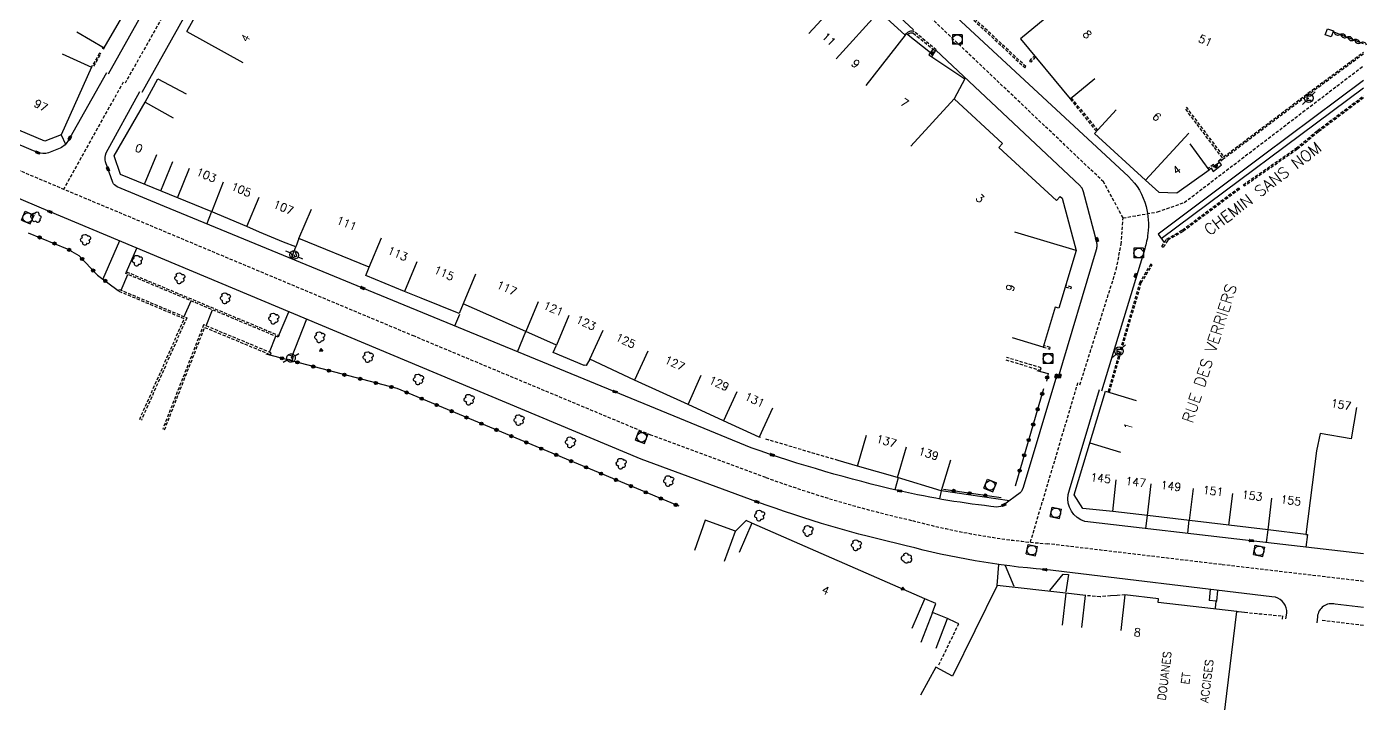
# Model space of a CAD drawing. Header units: millimetres. Extents: x 185000 to 186001, y 128000 to 129000.
# Drawn here: x 185791.2 to 186000.6, y 128725.7 to 128831.3 of the extents above; entities that cross this region are included whole.
import ezdxf
from ezdxf.enums import TextEntityAlignment as Align

# ---------------------------------------------------------------- set-up
doc = ezdxf.new("R2010")
doc.units = ezdxf.units.MM
doc.linetypes.add('DASHED', pattern=[0.75, 0.5, -0.25])
doc.layers.get('0').update_dxf_attribs({"linetype": 'CONTINUOUS'})
for name, color, linetype in [('W0001', 6, 'DASHED'), ('W0008', 7, 'CONTINUOUS'), ('W0100', 7, 'CONTINUOUS'), ('W0112', 1, 'DASHED'), ('W0300', 7, 'CONTINUOUS'), ('W0310', 3, 'CONTINUOUS'), ('W0322', 7, 'CONTINUOUS'), ('W0334', 7, 'CONTINUOUS'), ('W0400', 7, 'CONTINUOUS'), ('W0420', 7, 'CONTINUOUS'), ('W0471', 7, 'CONTINUOUS'), ('W0851', 7, 'CONTINUOUS'), ('W0984', 7, 'CONTINUOUS'), ('W0989', 7, 'CONTINUOUS'), ('W0991', 7, 'CONTINUOUS'), ('W1102', 7, 'CONTINUOUS')]:
    doc.layers.add(name, color=color, linetype=linetype)
doc.styles.get("Standard").update_dxf_attribs({"font": 'romans.shx', "width": 0.85})

# ---------------------------------------------------------------- blocks, each defined once
blk = doc.blocks.new('t322o')
at = {"color": 0, "linetype": 'Continuous'}
for radius in [0.25, 0.15]:
    blk.add_circle((0, 0), radius, dxfattribs=at)
blk = doc.blocks.new('T851')
for p, q in [((-0.25, -0.15), (0, 0.32)), ((0, 0.32), (0.25, -0.15)), ((-0.25, -0.15), (0.25, -0.15))]:
    blk.add_line(p, q)
for major_axis in [(-0.106, 0.106), (-0.0354, 0.0354), (-0.0236, 0.0236)]:
    blk.add_ellipse((0, 0), major_axis=major_axis, ratio=1, start_param=3.926991, end_param=10.210176)
blk = doc.blocks.new('T420')
for p, q in [((0.75, 0.75), (-0.75, 0.75)), ((-0.75, 0.75), (-0.75, -0.75)), ((0.75, 0.75), (0.75, -0.75)), ((0.75, -0.75), (-0.75, -0.75))]:
    blk.add_line(p, q)
blk.add_ellipse((0, 0), major_axis=(-0.53, 0.53), ratio=1, start_param=3.926991, end_param=10.210176)
blk = doc.blocks.new('T300')
for p, q in [((-0.8, 0.51), (-0.86, 0.34)), ((-0.86, 0.34), (-0.86, 0.17)), ((-0.86, 0.17), (-0.74, 0.06)), ((-0.69, 0.63), (-0.8, 0.51)), ((-0.8, -0.06), (-0.74, 0.06)), ((-0.74, 0.06), (-0.69, 0.11)), ((-0.57, 0.69), (-0.69, 0.63)), ((-0.46, 0.69), (-0.57, 0.69)), ((-0.29, 0.63), (-0.46, 0.69)), ((-0.29, 0.63), (-0.17, 0.74)), ((-0.23, 0.57), (-0.29, 0.63)), ((-0.17, 0.74), (-0.06, 0.8)), ((-0.06, 0.8), (0.06, 0.8)), ((0.06, 0.8), (0.23, 0.74)), ((0.23, 0.74), (0.34, 0.63)), ((0.34, 0.63), (0.4, 0.51)), ((0.46, 0.46), (0.34, 0.46)), ((0.4, 0.51), (0.4, 0.46)), ((0.57, 0.4), (0.46, 0.46)), ((0.57, 0.4), (0.69, 0.29)), ((0.69, 0.29), (0.74, 0.17)), ((0.74, 0.06), (0.69, -0.17)), ((0.74, 0.17), (0.74, 0.06)), ((-0.8, -0.17), (-0.8, -0.06)), ((-0.8, -0.23), (-0.8, -0.17)), ((-0.74, -0.34), (-0.8, -0.23)), ((-0.69, -0.4), (-0.74, -0.34)), ((-0.51, -0.46), (-0.69, -0.4)), ((-0.4, -0.46), (-0.51, -0.46)), ((-0.4, -0.46), (-0.34, -0.46)), ((-0.34, -0.46), (-0.34, -0.4)), ((-0.34, -0.51), (-0.34, -0.46)), ((-0.29, -0.63), (-0.34, -0.51)), ((-0.17, -0.74), (-0.29, -0.63)), ((-0.06, -0.8), (-0.17, -0.74)), ((0.06, -0.8), (-0.06, -0.8)), ((0.17, -0.74), (0.06, -0.8)), ((0.23, -0.69), (0.17, -0.74)), ((0.29, -0.46), (0.23, -0.46)), ((0.29, -0.63), (0.23, -0.69)), ((0.46, -0.4), (0.29, -0.46)), ((0.34, -0.51), (0.29, -0.63)), ((0.34, -0.51), (0.34, -0.46)), ((0.57, -0.34), (0.46, -0.4)), ((0.63, -0.29), (0.57, -0.34)), ((0.69, -0.17), (0.63, -0.29))]:
    blk.add_line(p, q)
blk = doc.blocks.new('T400')
for p, q in [((-0.15, 0.3), (0.15, 0.3)), ((-0.15, -0.25), (-0.15, 0.3)), ((-0.15, 0.15), (0.15, 0.15)), ((-0.15, 0), (0.15, 0)), ((0.15, 0.3), (0.15, -0.25)), ((-0.15, -0.15), (0.15, -0.15)), ((-0.15, -0.25), (-0.15, -0.3)), ((-0.15, -0.3), (0.15, -0.3)), ((0.15, -0.3), (0.15, -0.25))]:
    blk.add_line(p, q)
blk = doc.blocks.new('T471')
for p, q in [((-0.333334, 0.333334), (-0.333334, -0.333334)), ((-0.333334, 0.333334), (0.333334, 0.333334)), ((-0.333334, 0), (0, 0)), ((0.500001, 0.500001), (1.000002, 1.000002)), ((-0.500001, -0.500001), (-1.000002, -1.000002)), ((-0.333334, -0.333334), (0.333334, -0.333334))]:
    blk.add_line(p, q)
blk.add_ellipse((0, 0), major_axis=(0.471405, 0.471405), ratio=1, start_param=5.4977871438, end_param=11.780972451)
blk = doc.blocks.new('t112o')
at = {"color": 0, "linetype": 'Continuous'}
for p, q in [((-0.5, 0.5), (0.5, 0.5)), ((-0.5, -0.5), (-0.5, 0.5)), ((0.5, 0.5), (0.5, -0.5)), ((0.5, -0.5), (-0.5, -0.5))]:
    blk.add_line(p, q, dxfattribs=at)
blk = doc.blocks.new('t310o')
at = {"color": 0, "linetype": 'Continuous'}
for centre, start, end in [((-0.5, 0.38), 216.8699, 323.1304), ((0.5, -0.37), 36.8699, 143.1303)]:
    blk.add_arc(centre, 0.625, start, end, dxfattribs=at)

msp = doc.modelspace()

# ---------------------------------------------------------------- linework, layer by layer
at = {"layer": 'W0001'}
for points in [[(185896.7, 129000), (185895.25, 128997.73), (185891.43, 128992.01), (185888.3, 128986.83), (185885.78, 128981.49), (185883.65, 128975.54), (185881.59, 128967.83), (185879.07, 128956.77), (185877.08, 128943.42), (185875.56, 128932.97), (185870.67, 128927.86), (185845.79, 128891.24), (185843.58, 128887.89), (185827.78, 128860.12), (185806.51, 128822.52)], [(185955.69, 128775.44), (185961.37, 128793.42), (185962.13, 128797.37), (185962.44, 128801.47), (185959.4, 128807.1), (185932.33, 128832.78), (185905.27, 128857.09), (185902.76, 128860.06), (185901.88, 128861.68), (185899.45, 128867.84), (185882.64, 128919), (185875.56, 128932.97)], [(185962.44, 128801.47), (185967.83, 128802.43), (185971.99, 128803.88), (186000, 128825.23)], [(185806.23, 128822.68), (185796.9, 128805.95)], [(185947.96, 128750.86), (185955.39, 128775.75)]]:
    msp.add_lwpolyline(points, dxfattribs=at)
msp.add_lwpolyline([(186000, 128744.75), (185977.82, 128747.36), (185950.62, 128750.62, -0.045351), (185929.53, 128754.24, -0.031434), (185906.62, 128760.97), (185888.65, 128767.58), (185851.72, 128783), (185796.37, 128806.17), (185775.49, 128815.01), (185753.81, 128824.21), (185719.14, 128838.87), (185686.53, 128852.7), (185646.03, 128869.86), (185594.77, 128891.41), (185554.56, 128908.46), (185512.42, 128926.16), (185489.5, 128934.46, 0.028238), (185464.11, 128941.41, 0.030043), (185430.58, 128946.67, 0.045555), (185379.71, 128946.07), (185362.88, 128944.51), (185323.56, 128940.92), (185307.7, 128935.65), (185293.58, 128933.87)], format="xyb", dxfattribs=at)
at = {"layer": 'W0008', "flags": 128}
for points in [[(185803.92, 128823.97), (185837.45, 128883.69, -0.0052), (185847.98, 128902.18), (185857.2, 128917.83), (185866.14, 128933.01, 0.0093), (185869.34, 128938.63, 0.0458), (185871.87, 128944.24, 0.0127), (185872.51, 128946.49), (185877.61, 128965.64, -0.0221), (185882.08, 128980.01, -0.0242), (185885.27, 128987.75, -0.0346), (185887.98, 128992.62), (185892.44, 128999.38), (185892.71, 129000)], [(185900.62, 129000), (185894.3, 128991.03, 0.009341), (185893.33, 128989.64, 0.019025), (185889.83, 128983.22, 0.0348), (185886.24, 128973.9, 0.0325), (185883.49, 128963.21, 0.0359), (185882.27, 128950.59, 0.0322), (185882.51, 128938.59, 0.0163), (185883.28, 128932.71), (185884.53, 128924.89, 0.0149), (185885.31, 128920.37, 0.0106), (185885.89, 128918.08), (185892.78, 128897.15), (185898.84, 128878.48), (185904.2, 128863.58, 0.0492), (185904.64, 128862.59, 0.0684), (185905.84, 128861.26), (185917.41, 128850.44), (185937.15, 128832.16), (185963.28, 128807.93, -0.1396), (185966.04, 128803.27, -0.0934), (185966.31, 128799.04, -0.0454), (185965.82, 128796.67), (185959.08, 128774.42)], [(185929.69, 128830.83), (185902.73, 128855.88, -0.0481), (185900.61, 128858.26, -0.0555), (185898.61, 128861.82), (185897.42, 128864.59, 0.0029), (185896.77, 128866.03, -0.0228), (185896.06, 128867.81), (185893.81, 128874.44), (185879.91, 128917.33, 0.1301), (185879.02, 128918.52, 0.0995), (185878.3, 128918.78), (185873.05, 128919.64, 0.1627), (185871.71, 128919.46, 0.1017), (185870.96, 128918.76), (185846.65, 128887.53, 0.0287), (185845.76, 128886.17, 0.0082), (185845, 128884.9), (185828.66, 128855.92), (185809.11, 128821.06)], [(185952.31, 128776.47), (185958.29, 128796.57, 0.0655), (185958.38, 128797.14, 0.0709), (185958.32, 128797.67), (185956.25, 128805.55, 0.0766), (185956.02, 128806.13, 0.0624), (185955.66, 128806.54), (185933.19, 128827.65)], [(185976.95, 128611.83), (185968.79, 128617.01), (185940.34, 128634.23), (185913.35, 128650.42), (185903.93, 128656.07), (185866.59, 128678.28), (185850.68, 128687.7), (185837.11, 128695.58, 0.002624), (185829.49, 128699.94, 0.005251), (185825.64, 128702.06, 0.000134), (185814.16, 128708.24, 0.002121), (185813.43, 128708.62, 0.003943), (185805.41, 128712.77, 0.004086), (185797.61, 128716.64, 0.003738), (185796.51, 128717.16, 0.000212), (185777.08, 128726.24, 0.004129), (185773.51, 128727.87, 0.001644), (185764.47, 128731.87)]]:
    msp.add_lwpolyline(points, format="xyb", dxfattribs=at)
at = {"layer": 'W0008'}
for points in [[(185803.61, 128824.13), (185797.88, 128813.96), (185797.7, 128813.64, -0.152159), (185796.37, 128812.38), (185794.54, 128811.63, -0.156947), (185792.85, 128811.68), (185778.77, 128817.62), (185745.85, 128831.48), (185681.92, 128858.42), (185669.9, 128863.51), (185663.05, 128866.38), (185645.9, 128873.64), (185589.56, 128897.4), (185553.56, 128912.65), (185515.18, 128928.82), (185511.78, 128930.25, -0.45176), (185510.51, 128933.52), (185518.88, 128949.62)], [(185987.85, 128738.89), (185988, 128739.8, 0.369365), (185986.23, 128742.27), (185985.67, 128742.34), (185950.22, 128746.59, -0.045026), (185928.56, 128750.31, -0.031346), (185905.23, 128757.17), (185887.17, 128763.81), (185850.16, 128779.26), (185794.79, 128802.44), (185773.91, 128811.29), (185752.23, 128820.48), (185717.56, 128835.14), (185684.95, 128848.97), (185644.45, 128866.13), (185593.2, 128887.68), (185552.98, 128904.73)], [(185952.01, 128776.8), (185946.83, 128759.42), (185946.68, 128759.02, -0.085513), (185946.34, 128758.57), (185943.79, 128756.68, -0.126024), (185942.71, 128756.35, -0.028437), (185927.5, 128758.87, -0.027439), (185904.33, 128765.6), (185843.64, 128790.52), (185812.69, 128803.24), (185805.27, 128806.33, -0.152531), (185804.6, 128807.03), (185803.48, 128810.21, -0.167026), (185803.55, 128811.64), (185808.84, 128821.21)], [(186000, 128749.04), (185982.47, 128751.1), (185956.47, 128754.12, -0.389704), (185953.88, 128758.33), (185954.09, 128759.02), (185958.77, 128774.7)], [(186000, 128740.67), (185995.59, 128741.19, 0.462178), (185992.8, 128739.23), (185992.72, 128738.29)]]:
    msp.add_lwpolyline(points, format="xyb", dxfattribs=at)
at = {"layer": 'W0100'}
for p, q in [((185932.73, 128827.84), (185932.37, 128827.29)), ((185933.1, 128827.54), (185932.5, 128826.63)), ((185976.69, 128809.61), (185977.51, 128810.18))]:
    msp.add_line(p, q, dxfattribs=at)
at = {"layer": 'W0100', "flags": 128}
for points in [[(185798.96, 128830.55), (185803.27, 128828.03), (185806.03, 128832.75), (185808.96, 128837.94), (185815.63, 128849.31), (185818.5, 128854.29), (185821.63, 128859.69), (185824.74, 128865), (185827.71, 128870.21), (185830.94, 128875.64), (185834.24, 128881.43), (185837.48, 128887.06), (185840.43, 128892.08), (185843.64, 128897.62), (185848.7, 128906.39)], [(185950.28, 128832.59), (185946.43, 128829.41), (185954.15, 128820.05), (185958, 128823.23)], [(185961.37, 128818.33), (185957.99, 128814.64), (185965.93, 128807.36), (185968.03, 128805.51), (185970.86, 128805.38), (185975.88, 128809.01), (185972.94, 128813.06)], [(185976.18, 128809.24), (185976.53, 128808.74), (185977.83, 128809.78), (185977.51, 128810.18)]]:
    msp.add_lwpolyline(points, dxfattribs=at)
at = {"layer": 'W0100'}
for points in [[(185816.17, 128830.59), (185819.62, 128836.79)], [(185924.35, 128833.69), (185928.4, 128830.01), (185928.59, 128830.24), (185932.37, 128827.29), (185932.08, 128826.91), (185937.73, 128823.2), (185936.04, 128820.06), (185943.6, 128813.1), (185943.05, 128812.49), (185952.03, 128804.22), (185952.59, 128804.83), (185952.93, 128804.54), (185955.12, 128796.38), (185952.4, 128787.37), (185951.82, 128787.55), (185949.94, 128781.32), (185945.15, 128782.76)], [(185796.7, 128827.07), (185801.26, 128825.02), (185796.53, 128814.47), (185793.96, 128813.46), (185779.02, 128819.76), (185780.96, 128824.37)], [(185932.8, 128827.08), (185932.41, 128827.34), (185932.49, 128826.95), (185932.8, 128827.42), (185932.41, 128827.34)], [(185907.67, 128771.79), (185905.58, 128767.25), (185900, 128769.82), (185894.47, 128772.37), (185886.12, 128776.13), (185879.11, 128779.41), (185878.54, 128778.42), (185878.31, 128778.52), (185878.26, 128778.45), (185873.41, 128780.46), (185873.9, 128781.64), (185869.14, 128783.75), (185859.34, 128788.08), (185858.71, 128786.56), (185852.78, 128788.93), (185850.19, 128790), (185844.11, 128792.51), (185844.64, 128793.78), (185833.67, 128798.27), (185833.21, 128796.98), (185831.28, 128797.67), (185827.53, 128799.25), (185825.52, 128800.13), (185819.94, 128802.46), (185805.8, 128808.28), (185804.82, 128811.16), (185809.67, 128819.53), (185811.65, 128823.21), (185816.05, 128820.85)], [(185968.39, 128798.27), (186000, 128821.8)], [(185977.18, 128809.26), (185976.84, 128809.71), (185976.79, 128809.31), (185977.24, 128809.65), (185976.84, 128809.71)], [(185998.93, 128771.91), (185998.09, 128766.98), (185993.22, 128767.82), (185992.65, 128765.1), (185991, 128752.06), (185985.08, 128752.79), (185978.96, 128753.52), (185972.84, 128754.26), (185966.25, 128755.04), (185960.83, 128755.64), (185956.13, 128756.13), (185954.8, 128758.25), (185959.7, 128774.44), (185964.49, 128773)], [(185935.49, 128763.65), (185934.04, 128758.86), (185927.19, 128760.94), (185920.94, 128762.75), (185922.33, 128767.55)], [(185900.17, 128747.89), (185901.86, 128752.59), (185897.16, 128754.28), (185895.47, 128749.58)], [(185929.49, 128737.46), (185931.49, 128742.04), (185904.46, 128753.85), (185902.46, 128749.27)], [(185955.97, 128737.57), (185956.58, 128742.53), (185953.5, 128742.91), (185942.79, 128744.13), (185935.77, 128729.95), (185933.2, 128731.38), (185930.77, 128727.01)], [(186000, 128720.84), (185978.17, 128723.42), (185978.91, 128729.37), (185980.23, 128740.07), (185967.91, 128741.45), (185967.99, 128742.03), (185962.73, 128742.65), (185962.1, 128737.07)], [(185976.86, 128740.57), (185976.99, 128741.66), (185975.87, 128741.79)], [(185933.22, 128734.32), (185935.01, 128738.98), (185932.64, 128739.9), (185930.84, 128735.23)]]:
    msp.add_lwpolyline(points, dxfattribs=at)
at = {"layer": 'W0112'}
for p, q in [((185954.34, 128820.21), (185958.47, 128815.16)), ((185954.15, 128820.05), (185958.3, 128814.97))]:
    msp.add_line(p, q, dxfattribs=at)
for points in [[(185933.62, 128837.46), (185947.1, 128824.92), (185947.27, 128825.1), (185933.79, 128837.64)], [(185928.78, 128830.09), (185928.83, 128830.14), (185928.9, 128830.19), (185928.98, 128830.25), (185929.06, 128830.29), (185929.14, 128830.33), (185929.26, 128830.37), (185929.38, 128830.39), (185929.48, 128830.39), (185929.57, 128830.37), (185929.65, 128830.33), (185933.1, 128827.54), (185933.26, 128827.73), (185929.79, 128830.54), (185929.66, 128830.61), (185929.51, 128830.64), (185929.36, 128830.64), (185929.2, 128830.61), (185929.05, 128830.57), (185928.94, 128830.52), (185928.84, 128830.46), (185928.75, 128830.4), (185928.66, 128830.33), (185928.59, 128830.24)], [(185801.63, 128825.16), (185802.74, 128827.06), (185802.53, 128827.18), (185801.42, 128825.28)], [(185803.06, 128828.16), (185802.96, 128827.98), (185803.19, 128827.86), (185803.27, 128828.03)], [(185948.74, 128826.6), (185948.04, 128825.81), (185947.85, 128825.98), (185948.58, 128826.79)], [(186000, 128827.05), (185992.15, 128821.26), (185978.1, 128810.65), (185977.51, 128810.18), (185977.36, 128810.38), (185977.95, 128810.85), (185972.08, 128818.63)], [(185972.28, 128818.78), (185978.15, 128811), (185992.01, 128821.46), (186000, 128827.36)], [(185801.4, 128825.29), (185801.26, 128825.02)], [(186000, 128820.22), (185992.97, 128814.91), (185989.62, 128812.16), (185981.37, 128806.44), (185981.23, 128806.65), (185989.47, 128812.36), (185992.81, 128815.11), (186000, 128820.53)], [(185975.87, 128809.02), (185976.69, 128809.61), (185976.55, 128809.81), (185975.73, 128809.22)], [(185953.41, 128790.72), (185954.31, 128790.45), (185954.38, 128790.69), (185953.48, 128790.96)], [(185808.8, 128770.04), (185815.75, 128785.73), (185805.48, 128790.05), (185805.6, 128790.32), (185816.15, 128785.89), (185809.07, 128769.92)], [(185812.68, 128768.41), (185818.95, 128784.39), (185829.24, 128780.13), (185829.36, 128780.41), (185818.79, 128784.79), (185812.4, 128768.52)], [(185949.94, 128781.32), (185950.98, 128781.01), (185951.06, 128781.25), (185950.01, 128781.56)], [(185944.12, 128779.33), (185949.53, 128777.7), (185949.65, 128778.07), (185944.23, 128779.7)], [(185905.8, 128767.2), (185905.58, 128767.25)], [(185917.91, 128763.61), (185906.51, 128766.98)], [(185960.48, 128742.48), (185958.85, 128742.35), (185956.58, 128742.53)], [(185962.73, 128742.65), (185961.51, 128742.55)], [(185980.23, 128740.07), (185980.47, 128740.03)], [(185981.43, 128739.92), (185987.35, 128739.36), (185987.29, 128738.62)], [(186000, 128737.86), (185993.31, 128738.67)], [(185933.64, 128731.7), (185936.76, 128738.12), (185936.31, 128738.31)]]:
    msp.add_lwpolyline(points, dxfattribs=at)
for points in [[(185968.47, 128797.02), (185969.24, 128798.16), (185971.67, 128799.58), (185980.5, 128806.18), (185980.65, 128805.98), (185971.81, 128799.37), (185969.41, 128797.98), (185968.68, 128796.88)], [(185830.41, 128782.86), (185806.61, 128792.8), (185806.72, 128793.07), (185830.52, 128783.14)], [(185960.33, 128774.36), (185965.28, 128791.33), (185966.98, 128794.15), (185966.76, 128794.28), (185965.05, 128791.44), (185960.09, 128774.43)]]:
    msp.add_lwpolyline(points, close=True, dxfattribs=at)
at = {"layer": 'W0310', "flags": 128}
msp.add_lwpolyline([(186000, 128828.65), (185995.26, 128830.53)], dxfattribs=at)
at = {"layer": 'W0322'}
for points in [[(185791.39, 128799.16), (185797.48, 128796.68), (185799.28, 128795.61), (185802.2, 128792.55), (185805.45, 128790.17)], [(185893.09, 128756.47), (185849.05, 128774.85), (185828.57, 128780.21)], [(185948.95, 128777.66), (185950.73, 128777.22), (185950.45, 128776)], [(185950.03, 128774.8), (185945.58, 128759.63)], [(185943.38, 128757.77), (185934.38, 128759.1)], [(185936.31, 128738.31), (185935.01, 128738.98)]]:
    msp.add_lwpolyline(points, dxfattribs=at)
at = {"layer": 'W0334', "flags": 128}
msp.add_lwpolyline([(186000, 128822.91), (185984.39, 128811.26), (185967.92, 128798.93), (185968.87, 128797.62)], dxfattribs=at)
at = {"layer": 'W0334'}
for points in [[(185796.53, 128814.47), (185797.2, 128812.98)], [(185819.29, 128800.52), (185820, 128802.39)], [(185805.62, 128797.91), (185802.97, 128791.82)], [(185806.72, 128793.07), (185808.36, 128796.76)], [(185832.46, 128795.11), (185833.21, 128796.98)], [(185805.89, 128790.2), (185806.94, 128792.66)], [(185815.73, 128786.07), (185816.84, 128788.55)], [(185819.21, 128784.61), (185820.19, 128787.15)], [(185830.47, 128783.02), (185832.12, 128786.81)], [(185834.86, 128785.66), (185832.44, 128779.61)], [(185858.02, 128784.62), (185858.79, 128786.48)], [(185829.07, 128780.53), (185830.07, 128783)], [(185867.81, 128780.6), (185869.15, 128783.75)], [(185920.94, 128762.75), (185917.91, 128763.61)], [(185927.3, 128760.9), (185926.76, 128759.05)], [(185944.68, 128757.34), (185934.04, 128758.86), (185933.74, 128757.62)], [(185904.46, 128753.85), (185903.55, 128754.26), (185901.86, 128752.59)], [(185965.97, 128753.02), (185966.26, 128755.04)], [(185972.71, 128754.28), (185972.48, 128752.26)], [(185985.07, 128752.8), (185984.77, 128750.83)], [(185991, 128752.06), (185991.24, 128752.05), (185991, 128750.1)], [(185942.79, 128744.13), (185943.03, 128747.38)], [(185943.99, 128747.25), (185945.38, 128744)], [(185950.97, 128743.35), (185953.1, 128745.89), (185953.92, 128745.82), (185953.51, 128743.1)], [(185976.06, 128743.49), (185975.87, 128741.79)], [(185976.99, 128741.66), (185977.06, 128741.67), (185977.26, 128743.34)], [(185932.64, 128739.9), (185933.18, 128741.28), (185931.49, 128742.04)], [(185961.51, 128742.55), (185960.48, 128742.48)], [(185980.47, 128740.03), (185981.43, 128739.92)]]:
    msp.add_lwpolyline(points, dxfattribs=at)
at = {"layer": 'W1102'}
for p, q in [((185920.11, 128837.6), (185913.33, 128830.24)), ((185924.35, 128833.69), (185917.62, 128826.3)), ((185816.17, 128830.59), (185824.91, 128825.72)), ((185928.4, 128830.01), (185922.25, 128822.13)), ((185936.04, 128820.06), (185929.27, 128812.7)), ((185965.93, 128807.36), (185972.69, 128814.73)), ((185955.12, 128796.38), (185945.54, 128799.27)), ((185852.1, 128794.62), (185850.19, 128790)), ((185861.26, 128792.7), (185859.34, 128788.08)), ((185871.05, 128788.37), (185869.14, 128783.75)), ((185875.82, 128786.26), (185873.9, 128781.64)), ((185957.25, 128766.35), (185962.04, 128764.9))]:
    msp.add_line(p, q, dxfattribs=at)
for points in [[(185809.67, 128819.53), (185814.04, 128817.1)], [(185809.57, 128806.76), (185811.47, 128811.37)], [(185812.08, 128805.69), (185813.97, 128810.3)], [(185814.7, 128804.64), (185816.6, 128809.24)], [(185821.85, 128807.08), (185820, 128802.39)], [(185825.52, 128800.13), (185827.49, 128804.73)], [(185833.67, 128798.27), (185835.63, 128802.87)], [(185844.64, 128793.78), (185846.6, 128798.38)], [(185879.11, 128779.41), (185881.23, 128783.94)], [(185888.21, 128780.68), (185886.12, 128776.13)], [(185894.47, 128772.37), (185896.54, 128776.92)], [(185902.09, 128774.36), (185900, 128769.82)], [(185927.19, 128760.94), (185928.61, 128765.73)], [(185960.83, 128755.64), (185961.36, 128760.61)], [(185966.26, 128755.04), (185966.85, 128760)], [(185972.84, 128754.26), (185973.43, 128759.23)], [(185978.96, 128753.52), (185979.56, 128758.49)], [(185985.08, 128752.79), (185985.68, 128757.76)], [(185953.5, 128742.91), (185952.91, 128737.94)]]:
    msp.add_lwpolyline(points, dxfattribs=at)

# ---------------------------------------------------------------- block references
at = {"layer": 'W0112', "rotation": 159.6453685831349}
msp.add_blockref('t112o', (185994.67, 128830.37), dxfattribs=at)
at = {"layer": 'W0300'}
for p, rotation in [((185792.55, 128801.65), 157.209204029713), ((185800.35, 128798.18), 110.137355082944), ((185808.44, 128794.93), 110.137355082944), ((185815.08, 128792.18), 110.137355082944), ((185822.2, 128789.06), 110.137355082944), ((185829.77, 128785.89), 110.137355082944), ((185836.94, 128782.98), 110.137355082944), ((185844.51, 128779.87), 110.137355082944), ((185852.37, 128776.39), 110.137355082944), ((185860.29, 128773.22), 110.137355082944), ((185868.08, 128770.04), 110.137355082944), ((185876.11, 128766.58), 110.137355082944), ((185884.04, 128763.24), 110.137355082944), ((185891.46, 128760.53), 110.137355082944), ((185905.66, 128755.14), 110.137355082944), ((185913.22, 128752.75), 110.137355082944), ((185920.78, 128750.51), 110.137355082944), ((185928.54, 128748.38), 184.412680983679)]:
    msp.add_blockref('T300', p, dxfattribs=dict(at, rotation=rotation))
at = {"layer": 'W0310', "rotation": 158.3322611010603}
for p in [(185996.33, 128830.1), (185997.41, 128829.68), (185998.48, 128829.25), (185999.55, 128828.82)]:
    msp.add_blockref('t310o', p, dxfattribs=at)
at = {"layer": 'W0322'}
for p, rotation in [((185793.17, 128798.43), 337.8316828777398), ((185795.49, 128797.49), 337.8316828777398), ((185797.78, 128796.5), 329.3604911070956), ((185799.8, 128795.07), 313.638673619387), ((185801.53, 128793.26), 313.638673619387), ((185803.43, 128791.65), 323.8151359841882), ((185831.01, 128779.57), 165.337537470072), ((185833.46, 128778.93), 165.337537470072), ((185835.91, 128778.28), 165.337537470072), ((185838.36, 128777.64), 165.337537470072), ((185840.8, 128777), 165.337537470072), ((185843.25, 128776.36), 165.337537470072), ((185950.58, 128776.57), 256.8762667587043), ((185845.7, 128775.72), 165.337537470072), ((185848.15, 128775.08), 165.337537470072), ((185850.52, 128774.23), 157.3492233466604), ((185949.81, 128774.02), 253.6403131854772), ((185852.86, 128773.26), 157.3492233466604), ((185855.19, 128772.28), 157.3492233466604), ((185857.53, 128771.31), 157.3492233466604), ((185859.86, 128770.33), 157.3492233466604), ((185949.1, 128771.62), 253.6403131854772), ((185862.2, 128769.36), 157.3492233466604), ((185864.53, 128768.39), 157.3492233466604), ((185948.4, 128769.22), 253.6403131854772), ((185866.87, 128767.41), 157.3492233466604), ((185869.2, 128766.44), 157.3492233466604), ((185871.54, 128765.46), 157.3492233466604), ((185947.69, 128766.82), 253.6403131854772), ((185873.87, 128764.49), 157.3492233466604), ((185876.21, 128763.51), 157.3492233466604), ((185946.99, 128764.43), 253.6403131854772), ((185878.54, 128762.54), 157.3492233466604), ((185880.88, 128761.57), 157.3492233466604), ((185946.28, 128762.03), 253.6403131854772), ((185883.21, 128760.59), 157.3492233466604), ((185885.55, 128759.62), 157.3492233466604), ((185887.88, 128758.64), 157.3492233466604), ((185890.22, 128757.67), 157.3492233466604), ((185935.96, 128758.87), 171.5869397979187), ((185938.43, 128758.5), 171.5869397979187), ((185940.91, 128758.14), 171.5869397979187), ((185892.55, 128756.69), 157.3492233466604)]:
    msp.add_blockref('t322o', p, dxfattribs=dict(at, rotation=rotation))
at = {"layer": 'W0400'}
for p, rotation in [((185797.88, 128813.96), 330.42477826315), ((185792.85, 128811.68), 245.853319532332), ((185803.84, 128809.12), 200.137355082944), ((185794.79, 128802.44), 67.28346407336295), ((185958.35, 128798.1), 197.6961901523326), ((185964.41, 128792.51), 340.891934601714), ((185843.64, 128790.52), 247.67408689718), ((185952.01, 128776.8), 343.3654333162712), ((185952.55, 128776.78), 163.8220515451332), ((185883.05, 128774.34), 252.386441355416), ((185907.61, 128764.48), 253.982355043399), ((185905.23, 128757.17), 69.80107144370692), ((185927.5, 128758.87), 261.586939797892), ((185943.79, 128756.68), 293.870305128153), ((185982.47, 128751.1), 263.177642018097), ((185950.22, 128746.59), 83.33965310131791)]:
    msp.add_blockref('T400', p, dxfattribs=dict(at, rotation=rotation))
at = {"layer": 'W0420'}
for p in [(185936.54, 128829.33), (185964.86, 128795.99), (185950.72, 128779.51)]:
    msp.add_blockref('T420', p, dxfattribs=at)
for p, rotation in [((185791.31, 128801.53), 157.209204029713), ((185887.23, 128767.24), 159.801071443707), ((185941.68, 128759.72), 157.283464073363), ((185951.93, 128755.44), 168.384274012042), ((185948.17, 128749.61), 168.384274012042), ((185983.68, 128749.51), 168.384274012042)]:
    msp.add_blockref('T420', p, dxfattribs=dict(at, rotation=rotation))
at = {"layer": 'W0471'}
for p in [(185991.47, 128820.18), (185961.8, 128780.68)]:
    msp.add_blockref('T471', p, dxfattribs=at)
for p, rotation in [((185832.93, 128795.71), 110.137355082944), ((185832.44, 128779.61), 165.337537470072)]:
    msp.add_blockref('T471', p, dxfattribs=dict(at, rotation=rotation))
at = {"layer": 'W0851', "rotation": 247.131261187032}
for p in [(185837.13, 128780.82), (185928, 128743.57)]:
    msp.add_blockref('T851', p, dxfattribs=at)

# ---------------------------------------------------------------- texts
at = {"layer": 'W0984'}
for s, p in [('DOUANES', (185968.91, 128729.99)), ('ACCISES', (185975.52, 128729.18)), ('ET', (185972.22, 128729.59))]:
    msp.add_text(s, height=1.25, rotation=82.9692, dxfattribs=at).set_placement(p, align=Align.MIDDLE)
at = {"layer": 'W0989'}
for s, rotation, p in [('CHEMIN SANS NOM', 37.2924, (185984.25, 128806.05)), ('RUE DES VERRIERS', 72.1208, (185975.94, 128780.35))]:
    msp.add_text(s, height=1.75, rotation=rotation, dxfattribs=at).set_placement(p, align=Align.MIDDLE)
at = {"layer": 'W0991'}
for s, rotation, p in [('8', 309.517, (185956.84, 128830.13)), ('4', 60.8929, (185825.32, 128829.55)), ('11', 317.3771, (185916.47, 128829.39)), ('51', 335.8723, (185975.3, 128829.16)), ('9', 317.7009, (185920.66, 128825.56)), ('7', 326.7469, (185928.3, 128819.46)), ('97', 333.3234, (185793.37, 128819.02)), ('6', 317.4864, (185967.71, 128817.27)), ('0', 337.4949, (185808.68, 128812.34)), ('103', 337.4949, (185819.22, 128808.16)), ('4', 35.9354, (185970.83, 128808.97)), ('105', 337.0818, (185824.67, 128805.9)), ('107', 338.0011, (185831.27, 128803.11)), ('3', 317.3788, (185940.1, 128804.54)), ('111', 338.0527, (185841.12, 128800.62)), ('113', 337.2138, (185849.1, 128795.91)), ('115', 336.0331, (185856.35, 128792.86)), ('117', 336.1385, (185866.15, 128790.54)), ('9', 73.2436, (185944.82, 128790.58)), ('121', 336.4824, (185873.44, 128787.31)), ('123', 335.282, (185878.52, 128785.1)), ('125', 334.9446, (185884.72, 128782.31)), ('127', 335.7462, (185892.38, 128778.8)), ('129', 335.2204, (185899.32, 128775.64)), ('131', 335.268, (185904.88, 128773.08)), ('157', 350.3085, (185996.5, 128772.33)), ('1', 73.1734, (185963.26, 128768.95)), ('137', 343.8572, (185925.47, 128766.64)), ('139', 343.1463, (185932.05, 128764.69)), ('145', 353.1776, (185958.94, 128760.86)), ('147', 353.1776, (185964.43, 128760.25)), ('149', 353.1776, (185969.92, 128759.63)), ('151', 353.1776, (185976.5, 128758.86)), ('153', 353.1776, (185982.62, 128758.12)), ('155', 352.773, (185988.65, 128757.38)), ('4', 336.4161, (185915.97, 128743.36)), ('8', 353.5868, (185964.67, 128736.79))]:
    msp.add_text(s, height=1.25, rotation=rotation, dxfattribs=at).set_placement(p, align=Align.MIDDLE)

doc.saveas('drawing.dxf')
